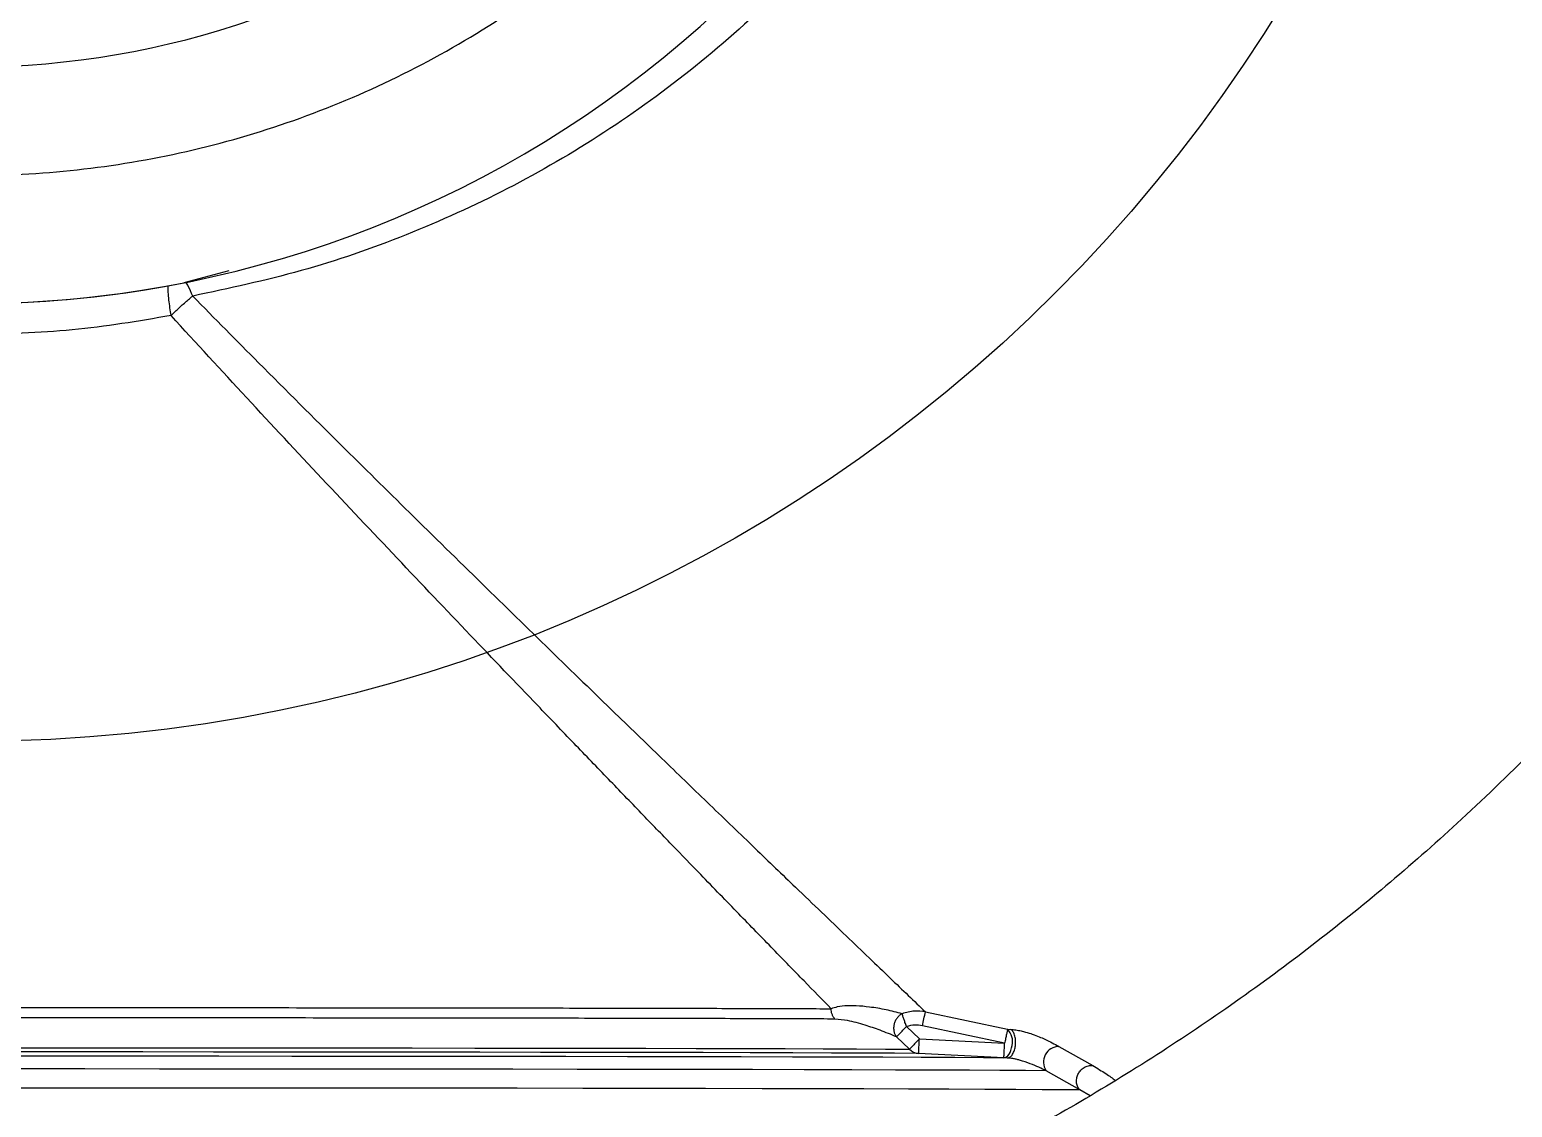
# Model space of a CAD drawing. Header units: millimetres. Extents: x 2180 to 4616, y 795 to 2518.
# Drawn here: x 2991.1 to 3092.7, y 1068 to 1141.8 of the extents above; entities that cross this region are included whole.
import ezdxf

# ---------------------------------------------------------------- set-up
doc = ezdxf.new("R2010")
doc.units = ezdxf.units.MM

msp = doc.modelspace()

# ---------------------------------------------------------------- linework, layer by layer
at = {"color": 7, "linetype": 'Continuous', "lineweight": 25}
for p, q in [((3004.75, 1125.286), (3001.675, 1124.467)), ((3001.675, 1124.467), (3001.675, 1124.467)), ((3000.794, 1122.228), (3001.104, 1122.531)), ((3052.462, 1074.555), (3058.083, 1073.364)), ((3051.157, 1073.547), (3052.044, 1072.702)), ((3057.886, 1072.409), (3052.256, 1073.603)), ((3051.37, 1071.997), (3050.484, 1072.842)), ((3052.044, 1072.702), (3057.886, 1072.409)), ((3058.083, 1073.364), (3058.315, 1073.35)), ((3057.836, 1071.413), (3051.994, 1071.706)), ((3058.068, 1071.399), (3057.836, 1071.413)), ((3061.606, 1072.186), (3063.919, 1070.88)), ((3063.035, 1069.203), (3060.728, 1070.52)), ((3063.74, 1068.812), (3063.035, 1069.203))]:
    msp.add_line(p, q, dxfattribs=at)
at = {"color": 7, "linetype": 'Continuous', "lineweight": 25, "flags": 128}
for points in [[(3058.068, 1071.399), (3056.44, 1071.41), (3054.468, 1071.42), (3052.162, 1071.43), (3049.533, 1071.44), (3046.595, 1071.449), (3043.362, 1071.458), (3039.85, 1071.466), (3036.077, 1071.474), (3032.06, 1071.481), (3027.821, 1071.487), (3023.381, 1071.493), (3018.76, 1071.498), (3013.983, 1071.502), (3009.072, 1071.506), (3004.053, 1071.509), (2998.949, 1071.511), (2993.788, 1071.513), (2988.593, 1071.513)], [(2988.999, 1072.098), (2993.89, 1072.097), (2998.745, 1072.095), (3003.539, 1072.093), (3008.245, 1072.09), (3012.841, 1072.087), (3017.3, 1072.082), (3021.6, 1072.077), (3025.717, 1072.072), (3029.63, 1072.065), (3033.318, 1072.058), (3036.761, 1072.051), (3039.942, 1072.043), (3042.843, 1072.035), (3045.45, 1072.026), (3047.748, 1072.016), (3049.724, 1072.007), (3051.37, 1071.997)], [(3051.994, 1071.706), (3050.333, 1071.716), (3048.337, 1071.726), (3046.017, 1071.735), (3043.385, 1071.744), (3040.455, 1071.752), (3037.244, 1071.76), (3033.767, 1071.768), (3030.043, 1071.775), (3026.092, 1071.781), (3021.934, 1071.787), (3017.593, 1071.792), (3013.09, 1071.796), (3008.451, 1071.8), (3003.698, 1071.803), (2998.858, 1071.805), (2993.955, 1071.807), (2989.017, 1071.807)], [(3057.836, 1071.413), (3057.929, 1071.426), (3058.021, 1071.47), (3058.108, 1071.544), (3058.189, 1071.646), (3058.26, 1071.772), (3058.319, 1071.918), (3058.364, 1072.079), (3058.395, 1072.252)], [(3060.728, 1070.52), (3059.313, 1070.53), (3057.564, 1070.541), (3055.489, 1070.551), (3053.098, 1070.561), (3050.402, 1070.57), (3047.412, 1070.579), (3044.145, 1070.588), (3040.613, 1070.596), (3036.834, 1070.603), (3032.824, 1070.61), (3028.604, 1070.616), (3024.192, 1070.622), (3019.608, 1070.627), (3014.874, 1070.632), (3010.011, 1070.635), (3005.043, 1070.638), (2999.993, 1070.64), (2994.882, 1070.642), (2989.736, 1070.643)], [(3063.035, 1069.203), (3061.92, 1069.214), (3060.458, 1069.225), (3058.656, 1069.236), (3056.522, 1069.246), (3054.066, 1069.256), (3051.3, 1069.265), (3048.237, 1069.274), (3044.889, 1069.283), (3041.274, 1069.291), (3037.408, 1069.299), (3033.309, 1069.306), (3028.996, 1069.312), (3024.488, 1069.318), (3019.807, 1069.323), (3014.975, 1069.327), (3010.013, 1069.331), (3004.946, 1069.334), (2999.796, 1069.336), (2994.587, 1069.338), (2989.344, 1069.339)]]:
    msp.add_lwpolyline(points, dxfattribs=at)
at = {"color": 7, "linetype": 'Continuous', "lineweight": 25}
msp.add_circle((2987.157, 1198.073), 105, dxfattribs=at)
for centre, radius, start, end in [((2987.157, 1198.073), 58.81, 253.09221, 329.91815), ((2987.157, 1198.061), 75, 250.55137, 332.45778), ((2987.157, 1198.049), 75, 248.34145, 281.16149), ((2181.96, 1262.409), 890.541, 347.759661, 347.822332), ((3057.23, 1072.525), 1.197, 346.77793, 44.49537), ((3052.048, 1072.638), 0.933, 223.34923, 266.65686), ((3061.617, 1071.116), 1.071, 90.60321, 213.8212)]:
    msp.add_arc(centre, radius, start, end, dxfattribs=at)
for points, knots in [([(2986.724, 1027.83), (2989.284, 1027.855), (2992.865, 1027.889), (2998.134, 1028.168), (3002.598, 1028.504), (3007.914, 1029.069), (3013.483, 1029.842), (3019.297, 1030.853), (3025.268, 1032.109), (3031.344, 1033.619), (3037.482, 1035.39), (3043.647, 1037.424), (3049.811, 1039.724), (3055.948, 1042.289), (3062.036, 1045.119), (3068.055, 1048.213), (3073.988, 1051.568), (3079.817, 1055.18), (3085.527, 1059.045), (3091.103, 1063.159), (3096.53, 1067.517), (3101.795, 1072.111), (3106.887, 1076.935), (3111.792, 1081.983), (3116.499, 1087.246), (3120.996, 1092.716), (3125.275, 1098.384), (3129.323, 1104.241), (3133.133, 1110.278), (3136.695, 1116.484), (3140, 1122.849), (3143.041, 1129.361), (3145.81, 1136.01), (3148.3, 1142.785), (3150.506, 1149.672), (3152.42, 1156.661), (3154.039, 1163.739), (3155.357, 1170.893), (3156.37, 1178.109), (3157.074, 1185.377), (3157.467, 1192.681), (3157.546, 1200.009), (3157.309, 1207.347), (3156.755, 1214.681), (3155.882, 1221.999), (3154.692, 1229.286), (3153.184, 1236.529), (3151.359, 1243.713), (3149.218, 1250.826), (3146.765, 1257.854), (3144, 1264.782), (3140.927, 1271.599), (3137.55, 1278.289), (3133.872, 1284.841), (3129.899, 1291.241), (3125.634, 1297.477), (3121.083, 1303.535), (3116.251, 1309.403), (3111.143, 1315.069), (3105.767, 1320.522), (3100.32, 1325.569), (3094.847, 1330.222), (3089.389, 1334.491), (3083.764, 1338.534), (3077.982, 1342.342), (3072.055, 1345.91), (3065.992, 1349.232), (3059.806, 1352.302), (3053.51, 1355.116), (3047.116, 1357.668), (3040.641, 1359.954), (3034.103, 1361.97), (3027.528, 1363.713), (3020.956, 1365.177), (3014.462, 1366.359), (3008.172, 1367.256), (3002.648, 1367.84), (2997.766, 1368.207), (2992.942, 1368.447), (2986.967, 1368.564), (2981.45, 1368.454), (2976.181, 1368.182), (2971.717, 1367.844), (2966.401, 1367.279), (2960.832, 1366.506), (2955.018, 1365.496), (2949.047, 1364.24), (2942.971, 1362.729), (2936.833, 1360.959), (2930.668, 1358.924), (2924.504, 1356.625), (2918.367, 1354.06), (2912.279, 1351.229), (2906.26, 1348.136), (2900.327, 1344.781), (2894.498, 1341.169), (2888.788, 1337.303), (2883.213, 1333.189), (2877.785, 1328.832), (2872.52, 1324.238), (2867.428, 1319.413), (2862.523, 1314.365), (2857.817, 1309.103), (2853.319, 1303.633), (2849.041, 1297.964), (2844.992, 1292.107), (2841.182, 1286.07), (2837.62, 1279.865), (2834.316, 1273.5), (2831.273, 1266.988), (2828.511, 1260.336), (2826.174, 1254.054), (2824.895, 1249.949), (2824.332, 1248.141)], [0, 0, 0, 0, 0.01020738, 0.01427401, 0.02103699, 0.02805607, 0.03558666, 0.0434511, 0.05157826, 0.05991132, 0.06840986, 0.07704394, 0.08579098, 0.09463359, 0.10355821, 0.11255405, 0.12161242, 0.13072624, 0.1398897, 0.14909794, 0.15834689, 0.16763314, 0.17695375, 0.18630622, 0.19568842, 0.20509849, 0.21453484, 0.22399606, 0.23348097, 0.24298851, 0.25251779, 0.26206801, 0.27163852, 0.28122873, 0.29083816, 0.30046642, 0.31011319, 0.31977821, 0.32946132, 0.33916239, 0.34888138, 0.35861831, 0.36837328, 0.37814642, 0.38793798, 0.39774825, 0.40757761, 0.41742653, 0.42729557, 0.4371854, 0.4470968, 0.45703069, 0.46698816, 0.47697044, 0.48697902, 0.49701559, 0.50708218, 0.51718117, 0.52731537, 0.53748817, 0.54770366, 0.5569145, 0.56612256, 0.57532659, 0.5845258, 0.59371913, 0.60290519, 0.61208206, 0.62124705, 0.63039624, 0.63952364, 0.64861966, 0.65766788, 0.66663751, 0.67546331, 0.68397889, 0.69196332, 0.69760555, 0.70350123, 0.71121989, 0.72142727, 0.72549391, 0.73225688, 0.73927596, 0.74680655, 0.754671, 0.76279816, 0.77113122, 0.77962976, 0.78826384, 0.79701087, 0.80585349, 0.81477811, 0.82377394, 0.83283231, 0.84194614, 0.85110959, 0.86031783, 0.86956679, 0.87885303, 0.88817364, 0.89752611, 0.90690831, 0.91631839, 0.92575473, 0.93521596, 0.94470086, 0.95420841, 0.96373768, 0.97328791, 0.98285841, 0.99244862, 1, 1, 1, 1]), ([(2967.893, 1134.685), (2970.157, 1134.072), (2974.736, 1132.833), (2981.881, 1131.908), (2989.248, 1131.713), (2996.737, 1132.372), (3004.21, 1133.902), (3011.492, 1136.296), (3018.451, 1139.513), (3024.958, 1143.492), (3030.884, 1148.118), (3036.138, 1153.286), (3040.732, 1158.836), (3043.235, 1162.866), (3044.472, 1164.859)], [0, 0, 0, 0, 0.079193, 0.1601594, 0.2427828, 0.3278545, 0.4136411, 0.5, 0.5863536, 0.6721403, 0.7572171, 0.8398354, 0.9208043, 1, 1, 1, 1]), ([(3052.665, 1156.976), (3051.675, 1155.516), (3049.675, 1152.567), (3046.285, 1148.426), (3042.031, 1143.881), (3036.783, 1139.197), (3030.503, 1134.651), (3023.867, 1130.795), (3016.928, 1127.65), (3009.731, 1125.152), (3004.761, 1124.092), (3002.272, 1123.561)], [0, 0, 0, 0, 0.0810679, 0.1637641, 0.2484006, 0.3731554, 0.4979796, 0.6226942, 0.7483588, 0.8739858, 1, 1, 1, 1]), ([(3131.454, 1156.102), (3131.153, 1155.04), (3130.217, 1151.735), (3128.31, 1146.284), (3125.752, 1139.756), (3122.867, 1133.345), (3119.682, 1127.057), (3116.194, 1120.908), (3112.409, 1114.912), (3108.333, 1109.083), (3103.97, 1103.434), (3099.326, 1097.979), (3094.407, 1092.729), (3089.397, 1087.873), (3084.343, 1083.401), (3079.285, 1079.303), (3074.056, 1075.429), (3068.669, 1071.787), (3063.133, 1068.384), (3057.46, 1065.226), (3051.663, 1062.319), (3045.755, 1059.668), (3039.752, 1057.279), (3033.669, 1055.157), (3027.53, 1053.304), (3021.363, 1051.726), (3015.218, 1050.427), (3009.209, 1049.415), (3003.643, 1048.704), (2998.797, 1048.259), (2994.327, 1047.981), (2990.422, 1047.843), (2987.823, 1047.834), (2986.775, 1047.83)], [0, 0, 0, 0, 0.0170783, 0.0531439, 0.089298, 0.1255445, 0.1618882, 0.1983346, 0.2348901, 0.2715626, 0.3083611, 0.3452967, 0.3823824, 0.4196345, 0.4532144, 0.4867833, 0.5203362, 0.5538698, 0.5873798, 0.6208602, 0.654303, 0.6876965, 0.7210233, 0.7542563, 0.7873511, 0.8202281, 0.8527303, 0.8844984, 0.9144909, 0.939551, 0.9597807, 0.9837802, 1, 1, 1, 1]), ([(3000.794, 1122.228), (3000.741, 1122.583), (3000.631, 1123.315), (3000.579, 1124.045), (3000.607, 1124.268), (3000.607, 1124.271)], [0, 0, 0, 0, 0.4817677, 0.9935156, 1, 1, 1, 1]), ([(3002.272, 1123.561), (3002.177, 1123.803), (3002.033, 1124.171), (3001.856, 1124.416), (3001.795, 1124.5)], [0, 0, 0, 0, 0.657125, 1, 1, 1, 1]), ([(3001.104, 1122.531), (3001.117, 1122.543), (3001.314, 1122.731), (3001.718, 1123.103), (3002.084, 1123.406), (3002.272, 1123.561)], [0, 0, 0, 0, 0.0311618, 0.5026162, 1, 1, 1, 1]), ([(3002.272, 1123.561), (3003.78, 1122.035), (3007.174, 1118.597), (3012.141, 1113.653), (3017.253, 1108.607), (3022.044, 1103.91), (3026.758, 1099.316), (3030.931, 1095.266), (3034.572, 1091.744), (3037.772, 1088.657), (3040.766, 1085.772), (3043.937, 1082.725), (3047.09, 1079.699), (3050.135, 1076.782), (3051.688, 1075.295), (3052.462, 1074.555)], [0, 0, 0, 0, 0.0757261, 0.1705564, 0.2505295, 0.3365418, 0.4190948, 0.5009329, 0.5653066, 0.6262108, 0.6902275, 0.7512636, 0.8351247, 0.9178678, 1, 1, 1, 1]), ([(3000.794, 1122.228), (2998.55, 1121.847), (2994.073, 1121.088), (2989.458, 1120.975), (2987.157, 1120.918)], [0, 0, 0, 0, 0.50133664, 1, 1, 1, 1]), ([(3046, 1074.768), (3045.394, 1075.39), (3044.161, 1076.655), (3042.035, 1078.84), (3039.673, 1081.269), (3037.332, 1083.681), (3035.084, 1086.002), (3032.978, 1088.18), (3030.744, 1090.495), (3028.381, 1092.948), (3025.246, 1096.21), (3021.221, 1100.415), (3016.277, 1105.61), (3011.153, 1111.041), (3005.974, 1116.579), (3002.521, 1120.345), (3000.794, 1122.228)], [0, 0, 0, 0, 0.0587619, 0.1195893, 0.1826048, 0.2479184, 0.2950662, 0.3436664, 0.3937468, 0.445333, 0.4984481, 0.5944053, 0.6958661, 0.7979742, 0.8989913, 1, 1, 1, 1]), ([(3050.858, 1074.424), (3050.5, 1074.52), (3049.761, 1074.716), (3048.697, 1074.88), (3047.816, 1074.973), (3047.07, 1074.973), (3046.48, 1074.921), (3046.138, 1074.812), (3046, 1074.768)], [0, 0, 0, 0, 0.2114825, 0.4353578, 0.6177492, 0.7418177, 0.8952972, 1, 1, 1, 1]), ([(3052.462, 1074.555), (3052.21, 1074.586), (3051.669, 1074.655), (3051.141, 1074.505), (3050.858, 1074.424)], [0, 0, 0, 0, 0.4646839, 1, 1, 1, 1]), ([(3046.265, 1074.061), (3044.9, 1074.067), (3042.17, 1074.078), (3036.763, 1074.093), (3030.515, 1074.107), (3023.444, 1074.119), (3015.705, 1074.128), (3007.437, 1074.135), (2998.793, 1074.14), (2989.934, 1074.142), (2981.023, 1074.142), (2972.226, 1074.138), (2963.705, 1074.133), (2955.62, 1074.125), (2948.114, 1074.115), (2941.351, 1074.102), (2935.361, 1074.088), (2932.195, 1074.077), (2930.611, 1074.072)], [0, 0, 0, 0, 0.0625, 0.125, 0.1875, 0.25, 0.3125001, 0.3750001, 0.4375001, 0.5000001, 0.5625001, 0.6250001, 0.6875001, 0.75, 0.8125, 0.875, 0.9375, 1, 1, 1, 1]), ([(3050.484, 1072.842), (3050.109, 1072.996), (3049.397, 1073.288), (3048.271, 1073.668), (3047.201, 1073.975), (3046.549, 1074.035), (3046.265, 1074.061)], [0, 0, 0, 0, 0.2648616, 0.5022105, 0.7825406, 1, 1, 1, 1]), ([(3050.484, 1072.842), (3050.507, 1072.866), (3050.555, 1072.916), (3050.714, 1073.082), (3050.92, 1073.298), (3051.076, 1073.462), (3051.157, 1073.547)], [0, 0, 0, 0, 0.2433983, 0.4999008, 0.7381386, 1, 1, 1, 1]), ([(3051.157, 1073.547), (3051.125, 1073.643), (3051.062, 1073.827), (3050.975, 1074.082), (3050.902, 1074.295), (3050.873, 1074.382), (3050.858, 1074.424)], [0, 0, 0, 0, 0.2556808, 0.4940225, 0.7511304, 1, 1, 1, 1]), ([(3052.256, 1073.603), (3052.082, 1073.63), (3051.713, 1073.688), (3051.35, 1073.596), (3051.157, 1073.547)], [0, 0, 0, 0, 0.4698026, 1, 1, 1, 1]), ([(3052.044, 1072.702), (3051.968, 1072.623), (3051.812, 1072.459), (3051.603, 1072.241), (3051.441, 1072.071), (3051.393, 1072.021), (3051.37, 1071.997)], [0, 0, 0, 0, 0.2426762, 0.5000001, 0.7573239, 1, 1, 1, 1]), ([(3051.994, 1071.706), (3051.995, 1071.721), (3051.996, 1071.743), (3052.002, 1071.869), (3052.011, 1072.037), (3052.025, 1072.316), (3052.038, 1072.575), (3052.044, 1072.702)], [0, 0, 0, 0, 0.2399429, 0.3689253, 0.5005939, 0.7534844, 1, 1, 1, 1]), ([(3057.836, 1071.413), (3057.836, 1071.427), (3057.837, 1071.45), (3057.844, 1071.575), (3057.85, 1071.706), (3057.858, 1071.866), (3057.87, 1072.097), (3057.88, 1072.285), (3057.886, 1072.409)], [0, 0, 0, 0, 0.23965822, 0.36849094, 0.50000227, 0.63793753, 0.76034178, 1, 1, 1, 1]), ([(3058.083, 1073.364), (3058.076, 1073.329), (3058.062, 1073.259), (3058.014, 1073.027), (3057.953, 1072.733), (3057.908, 1072.514), (3057.886, 1072.409)], [0, 0, 0, 0, 0.24287013, 0.50000283, 0.76025324, 1, 1, 1, 1]), ([(3058.068, 1071.399), (3058.133, 1071.411), (3058.264, 1071.435), (3058.44, 1071.639), (3058.564, 1071.918), (3058.632, 1072.235), (3058.647, 1072.568), (3058.6, 1072.902), (3058.488, 1073.198), (3058.372, 1073.299), (3058.315, 1073.35)], [0, 0, 0, 0, 0.1314004, 0.2639809, 0.3888882, 0.4999598, 0.6110823, 0.7360266, 0.8686184, 1, 1, 1, 1]), ([(3058.315, 1073.35), (3058.424, 1073.341), (3058.647, 1073.321), (3059.002, 1073.253), (3059.389, 1073.154), (3059.981, 1072.965), (3060.802, 1072.621), (3061.307, 1072.348), (3061.606, 1072.186)], [0, 0, 0, 0, 0.08106844, 0.16606206, 0.23660461, 0.35363947, 0.61813142, 1, 1, 1, 1]), ([(3060.728, 1070.52), (3060.403, 1070.676), (3059.924, 1070.905), (3059.13, 1071.187), (3058.687, 1071.303), (3058.461, 1071.351), (3058.247, 1071.385), (3058.127, 1071.395), (3058.068, 1071.399)], [0, 0, 0, 0, 0.5236381, 0.7728513, 0.8382965, 0.8951254, 0.9473597, 1, 1, 1, 1]), ([(3063.035, 1069.203), (3062.976, 1069.284), (3062.858, 1069.445), (3062.794, 1069.751), (3062.819, 1070.053), (3062.923, 1070.328), (3063.092, 1070.569), (3063.328, 1070.762), (3063.618, 1070.886), (3063.818, 1070.882), (3063.919, 1070.88)], [0, 0, 0, 0, 0.1309063, 0.2619929, 0.3866448, 0.5, 0.6133552, 0.7380071, 0.8690937, 1, 1, 1, 1]), ([(3063.919, 1070.88), (3064.239, 1070.687), (3064.917, 1070.278), (3065.274, 1070.012), (3065.463, 1069.871)], [0, 0, 0, 0, 0.4730459, 1, 1, 1, 1])]:
    msp.add_open_spline(points, degree=3, knots=knots, dxfattribs=at)
for points in [[(2930.865, 1074.779), (2932.441, 1074.784), (2935.594, 1074.795), (2941.557, 1074.809), (2948.289, 1074.821), (2955.762, 1074.831), (2963.811, 1074.839), (2972.293, 1074.845), (2981.051, 1074.848), (2989.922, 1074.848), (2998.741, 1074.846), (3007.346, 1074.842), (3015.577, 1074.835), (3023.281, 1074.825), (3030.321, 1074.814), (3036.54, 1074.8), (3041.923, 1074.785), (3044.641, 1074.774), (3046, 1074.768)], [(3046.265, 1074.061), (3046.225, 1074.11), (3046.146, 1074.208), (3046.064, 1074.383), (3046.01, 1074.572), (3046.003, 1074.703), (3046, 1074.768)], [(3050.313, 1073.695), (3050.3, 1073.617), (3050.272, 1073.461), (3050.296, 1073.23), (3050.361, 1073.015), (3050.443, 1072.9), (3050.484, 1072.842)], [(3050.858, 1074.424), (3050.794, 1074.385), (3050.667, 1074.305), (3050.508, 1074.129), (3050.382, 1073.924), (3050.336, 1073.771), (3050.313, 1073.695)]]:
    msp.add_open_spline(points, degree=3, dxfattribs=at)

doc.saveas('drawing.dxf')
